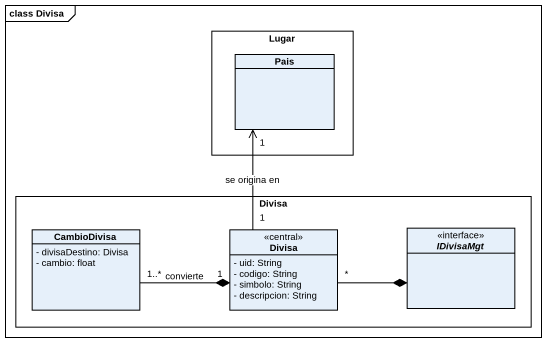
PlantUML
@startuml
mainframe class Divisa
hide circle
hide empty members
skinparam classAttributeIconSize 0
rectangle Lugar {
  class Pais
}
rectangle Divisa {
  class CambioDivisa {
    - divisaDestino: Divisa
    - cambio: float
  }
  class "Divisa" as Divisa_2 <<central>> {
    - uid: String
    - codigo: String
    - simbolo: String
    - descripcion: String
  }
  interface IDivisaMgt <<interface>>
}
CambioDivisa "1..*" -right-* "1" Divisa_2 : convierte
Divisa_2 "1" -up-> "1" Pais : se origina en
Divisa_2 "*" -right-* IDivisaMgt
@enduml
